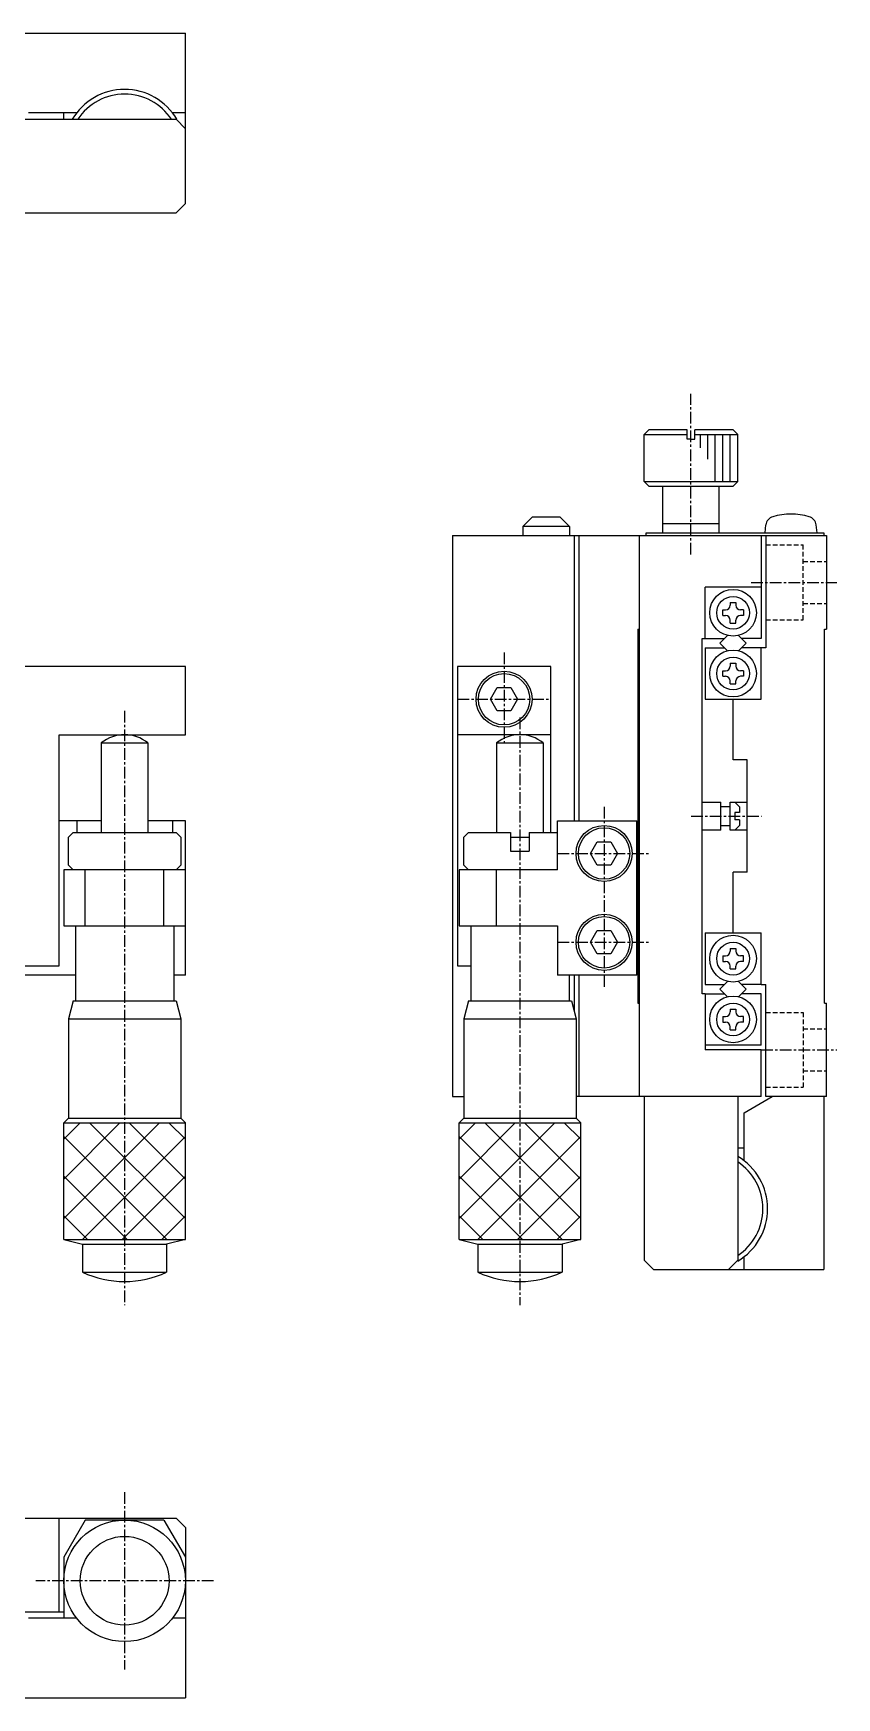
# Model space of a CAD drawing. Extents: x -184 to 44, y -5 to 218.
# Drawn here: x -41.8 to 44.2, y 17.5 to 195.5 of the extents above; entities that cross this region are included whole.
import ezdxf

# ---------------------------------------------------------------- set-up
doc = ezdxf.new("R2010")
doc.units = 0
doc.linetypes.add('CENTER', pattern=[2, 1.25, -0.25, 0.25, -0.25])
doc.linetypes.add('DASHED', pattern=[0.75, 0.5, -0.25])
doc.layers.get('0').update_dxf_attribs({"linetype": 'CONTINUOUS'})
doc.layers.add('CENTER', color=1, linetype='CENTER')

msp = doc.modelspace()

# ---------------------------------------------------------------- linework, layer by layer
at = {"color": 7, "linetype": 'CONTINUOUS'}
for p, q in [((-43.98, 195.54), (-25.48, 195.54)), ((-25.48, 177.34), (-25.48, 195.54)), ((-37.1, 187.04), (-42.25, 187.04)), ((-38.48, 186.34), (-38.48, 187.04)), ((-25.48, 187.04), (-26.86, 187.04)), ((-43.98, 186.34), (-26.48, 186.34)), ((-25.48, 185.34), (-26.48, 186.34)), ((-43.98, 176.34), (-26.48, 176.34)), ((-26.48, 176.34), (-25.48, 177.34)), ((24.12, 153.11), (23.62, 152.61)), ((28.22, 153.11), (24.12, 153.11)), ((28.22, 152.11), (28.22, 153.11)), ((33.12, 153.11), (29.02, 153.11)), ((29.02, 152.11), (29.02, 153.11)), ((33.62, 152.61), (33.12, 153.11)), ((23.62, 152.61), (28.22, 152.61)), ((23.62, 147.61), (23.62, 152.61)), ((28.62, 152.11), (28.22, 152.11)), ((28.62, 152.11), (29.02, 152.11)), ((29.02, 152.61), (33.62, 152.61)), ((33.62, 147.61), (33.62, 152.61)), ((23.62, 147.61), (33.62, 147.61)), ((23.62, 147.61), (24.12, 147.11)), ((24.12, 147.11), (33.12, 147.11)), ((25.62, 142.11), (25.62, 147.11)), ((31.62, 142.11), (31.62, 147.11)), ((33.12, 147.11), (33.62, 147.61)), ((11.62, 143.77), (10.62, 142.77)), ((15.62, 142.77), (10.62, 142.77)), ((10.62, 142.77), (10.62, 141.81)), ((14.62, 143.77), (11.62, 143.77)), ((14.62, 143.77), (15.62, 142.77)), ((15.62, 142.77), (15.62, 141.81)), ((25.62, 143.11), (31.62, 143.11)), ((36.57, 142.11), (36.64, 142.96)), ((41.99, 142.96), (42.07, 142.11)), ((3.12, 141.81), (3.12, 81.81)), ((3.12, 141.81), (43.12, 141.81)), ((16.12, 141.81), (16.12, 111.31)), ((16.62, 141.81), (16.62, 111.31)), ((23.12, 81.81), (23.12, 141.81)), ((23.82, 142.11), (42.82, 142.11)), ((23.82, 141.81), (23.82, 142.11)), ((36.12, 141.81), (36.12, 130.81)), ((36.62, 141.81), (36.62, 129.81)), ((42.82, 142.11), (42.82, 141.81)), ((43.12, 141.81), (43.12, 131.81)), ((36.12, 136.31), (30.12, 136.31)), ((30.12, 130.81), (30.12, 136.31)), ((32.02, 133.26), (32.02, 133.86)), ((32.02, 133.86), (32.32, 133.86)), ((32.82, 134.66), (33.42, 134.66)), ((32.82, 134.66), (32.82, 134.36)), ((33.42, 134.66), (33.42, 134.36)), ((34.22, 133.86), (33.92, 133.86)), ((34.22, 133.86), (34.22, 133.26)), ((22.92, 131.81), (22.92, 91.81)), ((22.92, 131.81), (23.12, 131.81)), ((32.02, 133.26), (32.32, 133.26)), ((32.82, 132.46), (32.82, 132.76)), ((32.82, 132.46), (33.42, 132.46)), ((33.42, 132.46), (33.42, 132.76)), ((34.22, 133.26), (33.92, 133.26)), ((42.92, 91.81), (42.92, 131.81)), ((42.92, 131.81), (43.12, 131.81)), ((29.82, 92.81), (29.82, 130.81)), ((29.82, 130.81), (30.12, 130.81)), ((30.12, 130.81), (32.2, 130.81)), ((32.52, 131.13), (31.7, 130.31)), ((31.7, 130.31), (32.52, 129.49)), ((33.71, 131.13), (34.53, 130.31)), ((34.53, 130.31), (33.71, 129.49)), ((36.12, 130.81), (34.03, 130.81)), ((30.12, 129.81), (30.12, 124.31)), ((30.12, 129.81), (32.2, 129.81)), ((36.12, 129.81), (34.03, 129.81)), ((36.62, 129.81), (36.12, 129.81)), ((36.12, 124.31), (36.12, 129.81)), ((-25.48, 127.81), (-43.98, 127.81)), ((-25.48, 120.51), (-25.48, 127.81)), ((3.62, 127.81), (3.62, 95.81)), ((13.62, 127.81), (3.62, 127.81)), ((13.62, 110.06), (13.62, 127.81)), ((32.02, 126.76), (32.02, 127.36)), ((32.02, 127.36), (32.32, 127.36)), ((32.02, 126.76), (32.32, 126.76)), ((32.82, 128.16), (33.42, 128.16)), ((32.82, 128.16), (32.82, 127.86)), ((33.42, 128.16), (33.42, 127.86)), ((34.22, 127.36), (33.92, 127.36)), ((34.22, 126.76), (33.92, 126.76)), ((34.22, 127.36), (34.22, 126.76)), ((7.17, 124.31), (7.89, 125.56)), ((7.89, 125.56), (9.34, 125.56)), ((9.34, 125.56), (10.06, 124.31)), ((32.82, 125.96), (32.82, 126.26)), ((32.82, 125.96), (33.42, 125.96)), ((33.42, 125.96), (33.42, 126.26)), ((7.89, 123.06), (7.17, 124.31)), ((9.34, 123.06), (7.89, 123.06)), ((10.06, 124.31), (9.34, 123.06)), ((30.12, 124.31), (36.12, 124.31)), ((33.12, 117.81), (33.12, 124.31)), ((-38.98, 120.51), (-25.48, 120.51)), ((-38.98, 95.81), (-38.98, 120.51)), ((-34.48, 119.63), (-29.48, 119.63)), ((-34.48, 119.63), (-34.48, 110.06)), ((-29.48, 119.63), (-29.48, 110.06)), ((13.62, 120.51), (3.62, 120.51)), ((7.82, 119.63), (12.82, 119.63)), ((7.82, 119.63), (7.82, 110.06)), ((12.82, 119.63), (12.82, 110.06)), ((34.62, 117.81), (33.12, 117.81)), ((34.62, 105.81), (34.62, 117.81)), ((29.82, 113.31), (31.82, 113.31)), ((31.82, 110.31), (31.82, 113.31)), ((32.82, 112.81), (31.82, 112.81)), ((32.82, 113.31), (34.62, 113.31)), ((32.82, 110.31), (32.82, 113.31)), ((33.82, 112.81), (33.32, 113.31)), ((33.32, 112.21), (33.32, 111.41)), ((33.82, 112.21), (33.32, 112.21)), ((33.82, 112.81), (33.82, 112.21)), ((-34.48, 111.31), (-38.98, 111.31)), ((-37.1, 111.31), (-37.1, 110.06)), ((-25.48, 111.31), (-29.48, 111.31)), ((-26.86, 111.31), (-26.86, 110.06)), ((-25.48, 94.81), (-25.48, 111.31)), ((14.32, 106.06), (14.32, 111.31)), ((14.32, 111.31), (22.82, 111.31)), ((22.82, 94.81), (22.82, 111.31)), ((31.82, 110.81), (32.82, 110.81)), ((33.82, 111.41), (33.32, 111.41)), ((33.82, 110.81), (33.32, 110.31)), ((33.82, 111.41), (33.82, 110.81)), ((-37.48, 110.06), (-37.98, 109.56)), ((-37.98, 106.56), (-37.98, 109.56)), ((-37.48, 110.06), (-26.48, 110.06)), ((-26.48, 110.06), (-25.98, 109.56)), ((-25.98, 109.56), (-25.98, 106.56)), ((4.82, 110.06), (4.32, 109.56)), ((4.32, 106.56), (4.32, 109.56)), ((4.82, 110.06), (9.32, 110.06)), ((9.32, 110.06), (9.32, 108.06)), ((9.32, 109.56), (11.32, 109.56)), ((11.32, 110.06), (14.32, 110.06)), ((11.32, 110.06), (11.32, 108.06)), ((17.87, 107.81), (18.59, 109.06)), ((18.59, 109.06), (20.04, 109.06)), ((20.04, 109.06), (20.76, 107.81)), ((31.82, 110.31), (29.82, 110.31)), ((34.62, 110.31), (32.82, 110.31)), ((9.32, 108.06), (11.32, 108.06)), ((18.59, 106.56), (17.87, 107.81)), ((20.76, 107.81), (20.04, 106.56)), ((-38.48, 106.06), (-38.48, 100.06)), ((-25.48, 106.06), (-38.48, 106.06)), ((-37.98, 106.56), (-37.48, 106.06)), ((-36.19, 100.06), (-36.19, 106.06)), ((-27.78, 100.06), (-27.78, 106.06)), ((-26.48, 106.06), (-25.98, 106.56)), ((3.82, 106.06), (3.82, 100.06)), ((14.32, 106.06), (3.82, 106.06)), ((4.32, 106.56), (4.82, 106.06)), ((7.82, 100.06), (7.82, 106.06)), ((20.04, 106.56), (18.59, 106.56)), ((33.12, 99.31), (33.12, 105.81)), ((34.62, 105.81), (33.12, 105.81)), ((-38.48, 100.06), (-25.48, 100.06)), ((-37.23, 100.06), (-37.23, 92.06)), ((-26.73, 100.06), (-26.73, 92.06)), ((3.82, 100.06), (14.32, 100.06)), ((5.07, 100.06), (5.07, 92.06)), ((14.32, 100.06), (14.32, 94.81)), ((17.87, 98.31), (18.59, 99.56)), ((18.59, 97.06), (17.87, 98.31)), ((18.59, 99.56), (20.04, 99.56)), ((20.04, 99.56), (20.76, 98.31)), ((20.76, 98.31), (20.04, 97.06)), ((30.12, 99.31), (36.12, 99.31)), ((30.12, 99.31), (30.12, 93.81)), ((36.12, 93.81), (36.12, 99.31)), ((20.04, 97.06), (18.59, 97.06)), ((32.02, 96.86), (32.02, 96.26)), ((32.02, 96.86), (32.32, 96.86)), ((32.02, 96.26), (32.32, 96.26)), ((32.82, 97.66), (33.42, 97.66)), ((32.82, 97.66), (32.82, 97.36)), ((33.42, 97.66), (33.42, 97.36)), ((34.22, 96.86), (33.92, 96.86)), ((34.22, 96.26), (33.92, 96.26)), ((34.22, 96.26), (34.22, 96.86)), ((-43.98, 95.81), (-38.98, 95.81)), ((-37.23, 94.81), (-43.98, 94.81)), ((-25.48, 94.81), (-26.73, 94.81)), ((3.62, 95.81), (5.07, 95.81)), ((22.82, 94.81), (14.32, 94.81)), ((15.57, 94.81), (15.57, 92.06)), ((16.12, 94.81), (16.12, 90.94)), ((16.62, 94.81), (16.62, 81.81)), ((32.82, 95.46), (32.82, 95.76)), ((32.82, 95.46), (33.42, 95.46)), ((33.42, 95.46), (33.42, 95.76)), ((30.12, 92.81), (29.82, 92.81)), ((30.12, 93.81), (32.2, 93.81)), ((30.12, 92.81), (32.2, 92.81)), ((30.12, 92.81), (30.12, 86.81)), ((31.7, 93.31), (32.52, 94.13)), ((32.52, 92.49), (31.7, 93.31)), ((34.53, 93.31), (33.71, 94.13)), ((33.71, 92.49), (34.53, 93.31)), ((36.12, 93.81), (34.03, 93.81)), ((36.12, 92.81), (34.03, 92.81)), ((36.12, 93.81), (36.62, 93.81)), ((36.12, 87.31), (36.12, 92.81)), ((36.62, 81.81), (36.62, 93.81)), ((-37.48, 92.06), (-38, 90.13)), ((-37.48, 92.06), (-26.48, 92.06)), ((-26.48, 92.06), (-25.96, 90.13)), ((4.82, 92.06), (4.3, 90.13)), ((4.82, 92.06), (15.82, 92.06)), ((15.82, 92.06), (16.33, 90.13)), ((22.92, 91.81), (23.12, 91.81)), ((32.82, 91.16), (33.42, 91.16)), ((32.82, 91.16), (32.82, 90.86)), ((33.42, 91.16), (33.42, 90.86)), ((42.92, 91.81), (43.12, 91.81)), ((43.12, 81.81), (43.12, 91.81)), ((-38, 90.13), (-26, 90.13)), ((-38, 90.13), (-38, 79.51)), ((-25.96, 90.13), (-25.96, 79.51)), ((4.3, 90.13), (16.3, 90.13)), ((4.3, 90.13), (4.3, 79.51)), ((16.33, 90.13), (16.33, 79.51)), ((32.02, 90.36), (32.02, 89.76)), ((32.02, 90.36), (32.32, 90.36)), ((32.02, 89.76), (32.32, 89.76)), ((32.82, 88.96), (32.82, 89.26)), ((33.42, 88.96), (33.42, 89.26)), ((34.22, 90.36), (33.92, 90.36)), ((34.22, 89.76), (33.92, 89.76)), ((34.22, 89.76), (34.22, 90.36)), ((36.12, 87.31), (30.12, 87.31)), ((32.82, 88.96), (33.42, 88.96)), ((36.12, 86.81), (30.12, 86.81)), ((36.12, 81.81), (36.12, 86.81)), ((3.12, 81.81), (4.3, 81.81)), ((36.12, 81.81), (16.33, 81.81)), ((23.62, 81.81), (23.62, 64.31)), ((33.62, 81.81), (33.62, 64.31)), ((34.32, 80.08), (37.32, 81.81)), ((43.12, 81.81), (36.62, 81.81)), ((42.82, 81.81), (42.82, 63.31)), ((-38.5, 79.01), (-38, 79.51)), ((-38.5, 79.01), (-25.46, 79.01)), ((-38.5, 66.51), (-38.5, 79.01)), ((-38, 79.51), (-25.96, 79.51)), ((-25.46, 79.01), (-25.96, 79.51)), ((-25.46, 66.51), (-25.46, 79.01)), ((3.8, 79.01), (4.3, 79.51)), ((3.8, 79.01), (16.83, 79.01)), ((3.8, 66.51), (3.8, 79.01)), ((4.3, 79.51), (16.33, 79.51)), ((16.83, 79.01), (16.33, 79.51)), ((16.83, 66.51), (16.83, 79.01)), ((34.32, 74.94), (34.32, 80.08)), ((33.62, 76.31), (34.32, 76.31)), ((-38.5, 66.51), (-25.46, 66.51)), ((-38.5, 66.51), (-36.48, 66.01)), ((-36.48, 66.01), (-36.48, 63.01)), ((-36.48, 66.01), (-27.48, 66.01)), ((-25.46, 66.51), (-27.48, 66.01)), ((-27.48, 66.01), (-27.48, 63.01)), ((3.8, 66.51), (16.83, 66.51)), ((3.8, 66.51), (5.82, 66.01)), ((5.82, 66.01), (5.82, 63.01)), ((5.82, 66.01), (14.82, 66.01)), ((16.83, 66.51), (14.82, 66.01)), ((14.82, 66.01), (14.82, 63.01)), ((23.62, 64.31), (24.62, 63.31)), ((32.62, 63.31), (33.62, 64.31)), ((34.32, 63.31), (34.32, 64.69)), ((-36.48, 63.01), (-27.48, 63.01)), ((5.82, 63.01), (14.82, 63.01)), ((24.62, 63.31), (42.82, 63.31)), ((-43.98, 36.71), (-26.48, 36.71)), ((-38.98, 26.71), (-38.98, 36.71)), ((-36.19, 36.51), (-38.48, 32.53)), ((-27.78, 36.51), (-36.19, 36.51)), ((-27.78, 36.51), (-25.48, 32.53)), ((-26.48, 36.71), (-25.48, 35.71)), ((-25.48, 35.71), (-25.48, 17.51)), ((-38.48, 32.53), (-38.48, 26.01)), ((-43.98, 26.71), (-38.48, 26.71)), ((-37.1, 26.01), (-42.25, 26.01)), ((-25.48, 26.01), (-26.86, 26.01)), ((-43.98, 17.51), (-25.48, 17.51))]:
    msp.add_line(p, q, dxfattribs=at)
at = {"color": 3, "linetype": 'CONTINUOUS'}
for p, q in [((29.62, 151.21), (29.62, 152.61)), ((30.42, 149.98), (30.42, 152.61)), ((31.22, 147.61), (31.22, 152.61)), ((32.02, 147.61), (32.02, 152.61)), ((32.82, 147.61), (32.82, 152.61)), ((-36.72, 79.01), (-38.5, 77.24)), ((-32.48, 79.01), (-38.5, 72.99)), ((-28.24, 79.01), (-38.5, 68.75)), ((-25.46, 68.75), (-35.72, 79.01)), ((-25.46, 72.99), (-31.48, 79.01)), ((-25.46, 77.24), (-27.24, 79.01)), ((5.57, 79.01), (3.8, 77.24)), ((9.82, 79.01), (3.8, 72.99)), ((14.06, 79.01), (3.8, 68.75)), ((16.83, 68.75), (6.57, 79.01)), ((16.83, 72.99), (10.82, 79.01)), ((16.83, 77.24), (15.06, 79.01)), ((-27.47, 66.51), (-38.5, 77.54)), ((-25.46, 77.54), (-36.5, 66.51)), ((14.83, 66.51), (3.8, 77.54)), ((16.83, 77.54), (5.8, 66.51)), ((-31.71, 66.51), (-38.5, 73.3)), ((-25.46, 73.3), (-32.25, 66.51)), ((10.59, 66.51), (3.8, 73.3)), ((16.83, 73.3), (10.04, 66.51)), ((-35.95, 66.51), (-38.5, 69.06)), ((-25.46, 69.06), (-28.01, 66.51)), ((6.35, 66.51), (3.8, 69.06)), ((16.83, 69.06), (14.29, 66.51))]:
    msp.add_line(p, q, dxfattribs=at)
at = {"color": 3, "linetype": 'DASHED'}
for p, q in [((36.62, 140.81), (40.62, 140.81)), ((40.62, 132.81), (40.62, 140.81)), ((40.62, 139.06), (43.12, 139.06)), ((40.62, 134.56), (43.12, 134.56)), ((36.62, 132.81), (40.62, 132.81)), ((36.62, 90.81), (40.62, 90.81)), ((40.62, 90.81), (40.62, 82.81)), ((40.62, 89.06), (43.12, 89.06)), ((40.62, 84.56), (43.12, 84.56)), ((36.62, 82.81), (40.62, 82.81))]:
    msp.add_line(p, q, dxfattribs=at)
at = {"color": 7, "linetype": 'CONTINUOUS'}
for centre, radius in [((33.12, 133.56), 2.5), ((33.12, 133.56), 1.75), ((33.12, 127.06), 2.5), ((33.12, 127.06), 1.75), ((8.62, 124.31), 3), ((8.62, 124.31), 2.75), ((19.32, 107.81), 3), ((19.32, 107.81), 2.75), ((19.32, 98.31), 3), ((19.32, 98.31), 2.75), ((33.12, 96.56), 2.5), ((33.12, 96.56), 1.75), ((33.12, 90.06), 2.5), ((33.12, 90.06), 1.75), ((-31.98, 30.01), 6.5), ((-31.98, 30.01), 4.75)]:
    msp.add_circle(centre, radius, dxfattribs=at)
for centre, radius, start, end in [((-31.98, 183.04), 6.5, 30.5102, 149.4898), ((-31.98, 183.04), 6, 33.367, 146.633), ((37.64, 142.87), 1, 106.257, 175), ((39.32, 137.11), 7, 73.743, 106.257), ((41, 142.87), 1, 5, 73.743), ((32.32, 134.36), 0.5, 270, 0), ((33.92, 134.36), 0.5, 180, 270), ((32.32, 132.76), 0.5, 0, 90), ((33.92, 132.76), 0.5, 90, 180), ((32.32, 127.86), 0.5, 270, 0), ((32.32, 126.26), 0.5, 0, 90), ((33.92, 127.86), 0.5, 180, 270), ((33.92, 126.26), 0.5, 90, 180), ((-31.98, 116.51), 4, 51.3178, 128.7225), ((10.32, 116.51), 4, 51.3178, 128.7225), ((32.32, 97.36), 0.5, 270, 0), ((32.32, 95.76), 0.5, 0, 90), ((33.92, 97.36), 0.5, 180, 270), ((33.92, 95.76), 0.5, 90, 180), ((32.32, 90.86), 0.5, 270, 0), ((33.92, 90.86), 0.5, 180, 270), ((32.32, 89.26), 0.5, 0, 90), ((33.92, 89.26), 0.5, 90, 180), ((30.32, 69.81), 6.5, 300.5102, 59.4898), ((30.32, 69.81), 6, 303.367, 56.633), ((-31.98, 72.64), 10.62, 244.9423, 295.0577), ((10.32, 72.64), 10.62, 244.9423, 295.0577)]:
    msp.add_arc(centre, radius, start, end, dxfattribs=at)
at = {"layer": 'CENTER', "color": 1, "linetype": 'CENTER'}
for p, q in [((28.62, 139.79), (28.62, 156.98)), ((35.06, 136.81), (44.21, 136.81)), ((8.62, 129.31), (8.62, 119.31)), ((-31.98, 123.07), (-31.98, 59.49)), ((3.62, 124.31), (13.62, 124.31)), ((10.32, 122.36), (10.32, 59.49)), ((19.32, 112.81), (19.32, 93.31)), ((28.63, 111.81), (36.16, 111.81)), ((14.32, 107.81), (24.32, 107.81)), ((14.32, 98.31), (24.32, 98.31)), ((36.12, 86.81), (44.21, 86.81)), ((-31.98, 39.51), (-31.98, 20.51)), ((-22.48, 30.01), (-41.48, 30.01))]:
    msp.add_line(p, q, dxfattribs=at)

doc.saveas('drawing.dxf')
